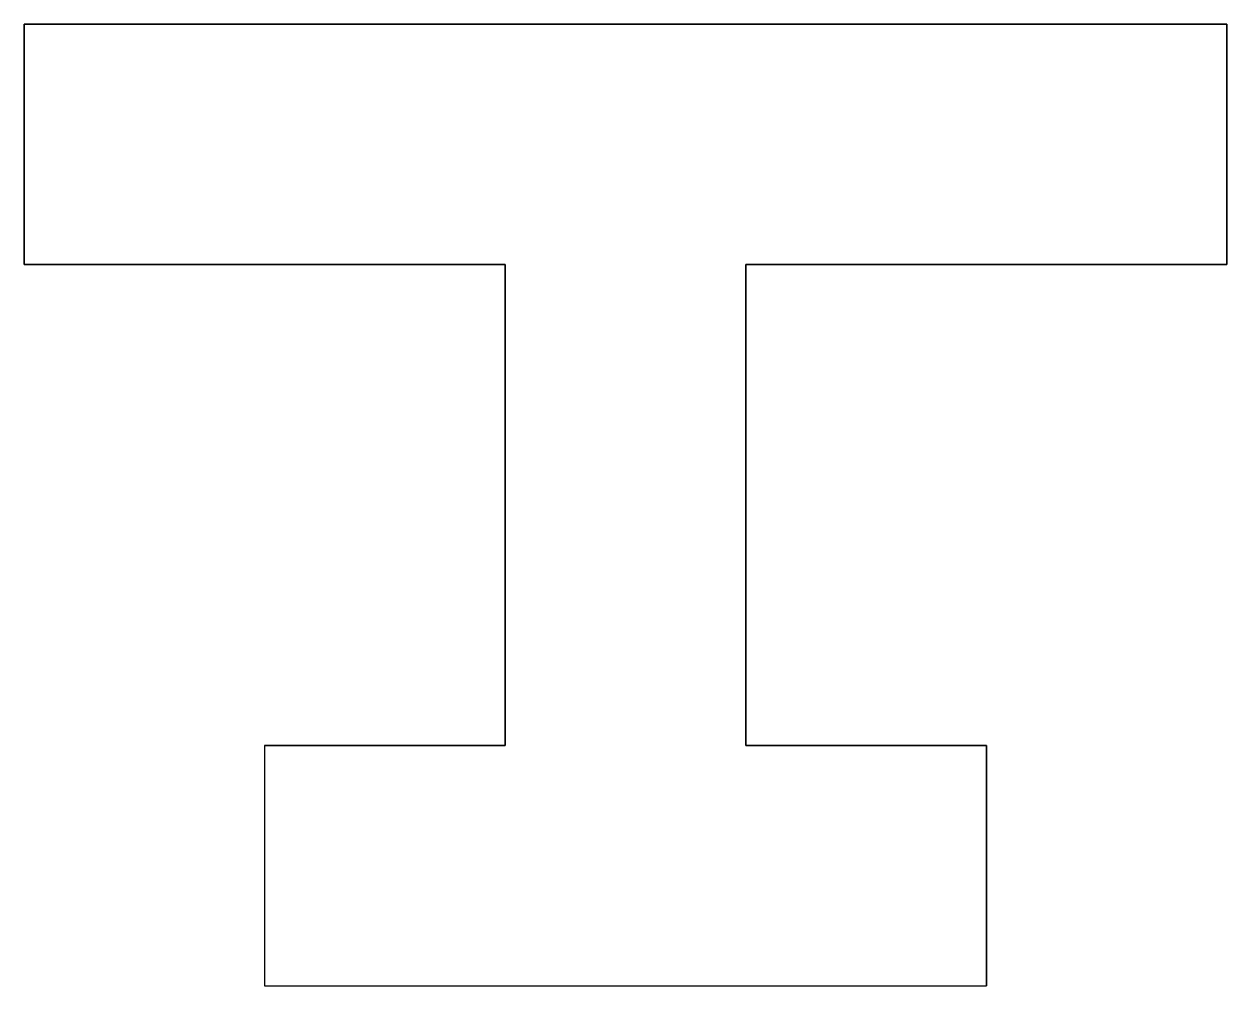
# Model space of a CAD drawing. Extents: x 0 to 5, y 0 to 4.
import ezdxf

# ---------------------------------------------------------------- set-up
doc = ezdxf.new("R2010")
doc.units = 0
doc.layers.get('0').update_dxf_attribs({"linetype": 'CONTINUOUS'})

# ---------------------------------------------------------------- blocks, each defined once
blk = doc.blocks.new('*U5')
at = {"color": 7}
for p, q in [((0, 4), (5, 4)), ((5, 4, 4), (0, 4, 4)), ((0, 3), (0, 4)), ((0, 4), (0, 4, 4)), ((0, 4, 4), (0, 3, 4)), ((5, 4), (5, 3)), ((5, 3, 4), (5, 4, 4)), ((5, 4), (5, 4, 4)), ((2, 3), (0, 3)), ((0, 3), (0, 3, 4)), ((0, 3, 4), (2, 3, 4)), ((2, 1), (2, 3)), ((2, 3, 4), (2, 1, 4)), ((2, 3), (2, 3, 4)), ((3, 3), (3, 1)), ((3, 1, 4), (3, 3, 4)), ((5, 3), (3, 3)), ((3, 3, 4), (3, 3)), ((3, 3, 4), (5, 3, 4)), ((5, 3, 4), (5, 3)), ((1, 1, 4), (2, 1, 4)), ((1, 1), (1, 1, 4)), ((1, 1, 4), (1, 0, 4)), ((1, 1), (1, 0)), ((2, 1), (1, 1)), ((2, 1), (2, 1, 4)), ((3, 1, 4), (4, 1, 4)), ((4, 1), (3, 1)), ((3, 1, 4), (3, 1)), ((4, 1), (4, 1, 4)), ((4, 1, 4), (4, 0, 4)), ((4, 0), (4, 1)), ((1, 0), (1, 0, 4)), ((1, 0, 4), (4, 0, 4)), ((1, 0), (4, 0)), ((4, 0, 4), (4, 0))]:
    blk.add_line(p, q, dxfattribs=at)

msp = doc.modelspace()

# ---------------------------------------------------------------- block references
msp.add_blockref('*U5', (0, 0))

doc.saveas('drawing.dxf')
